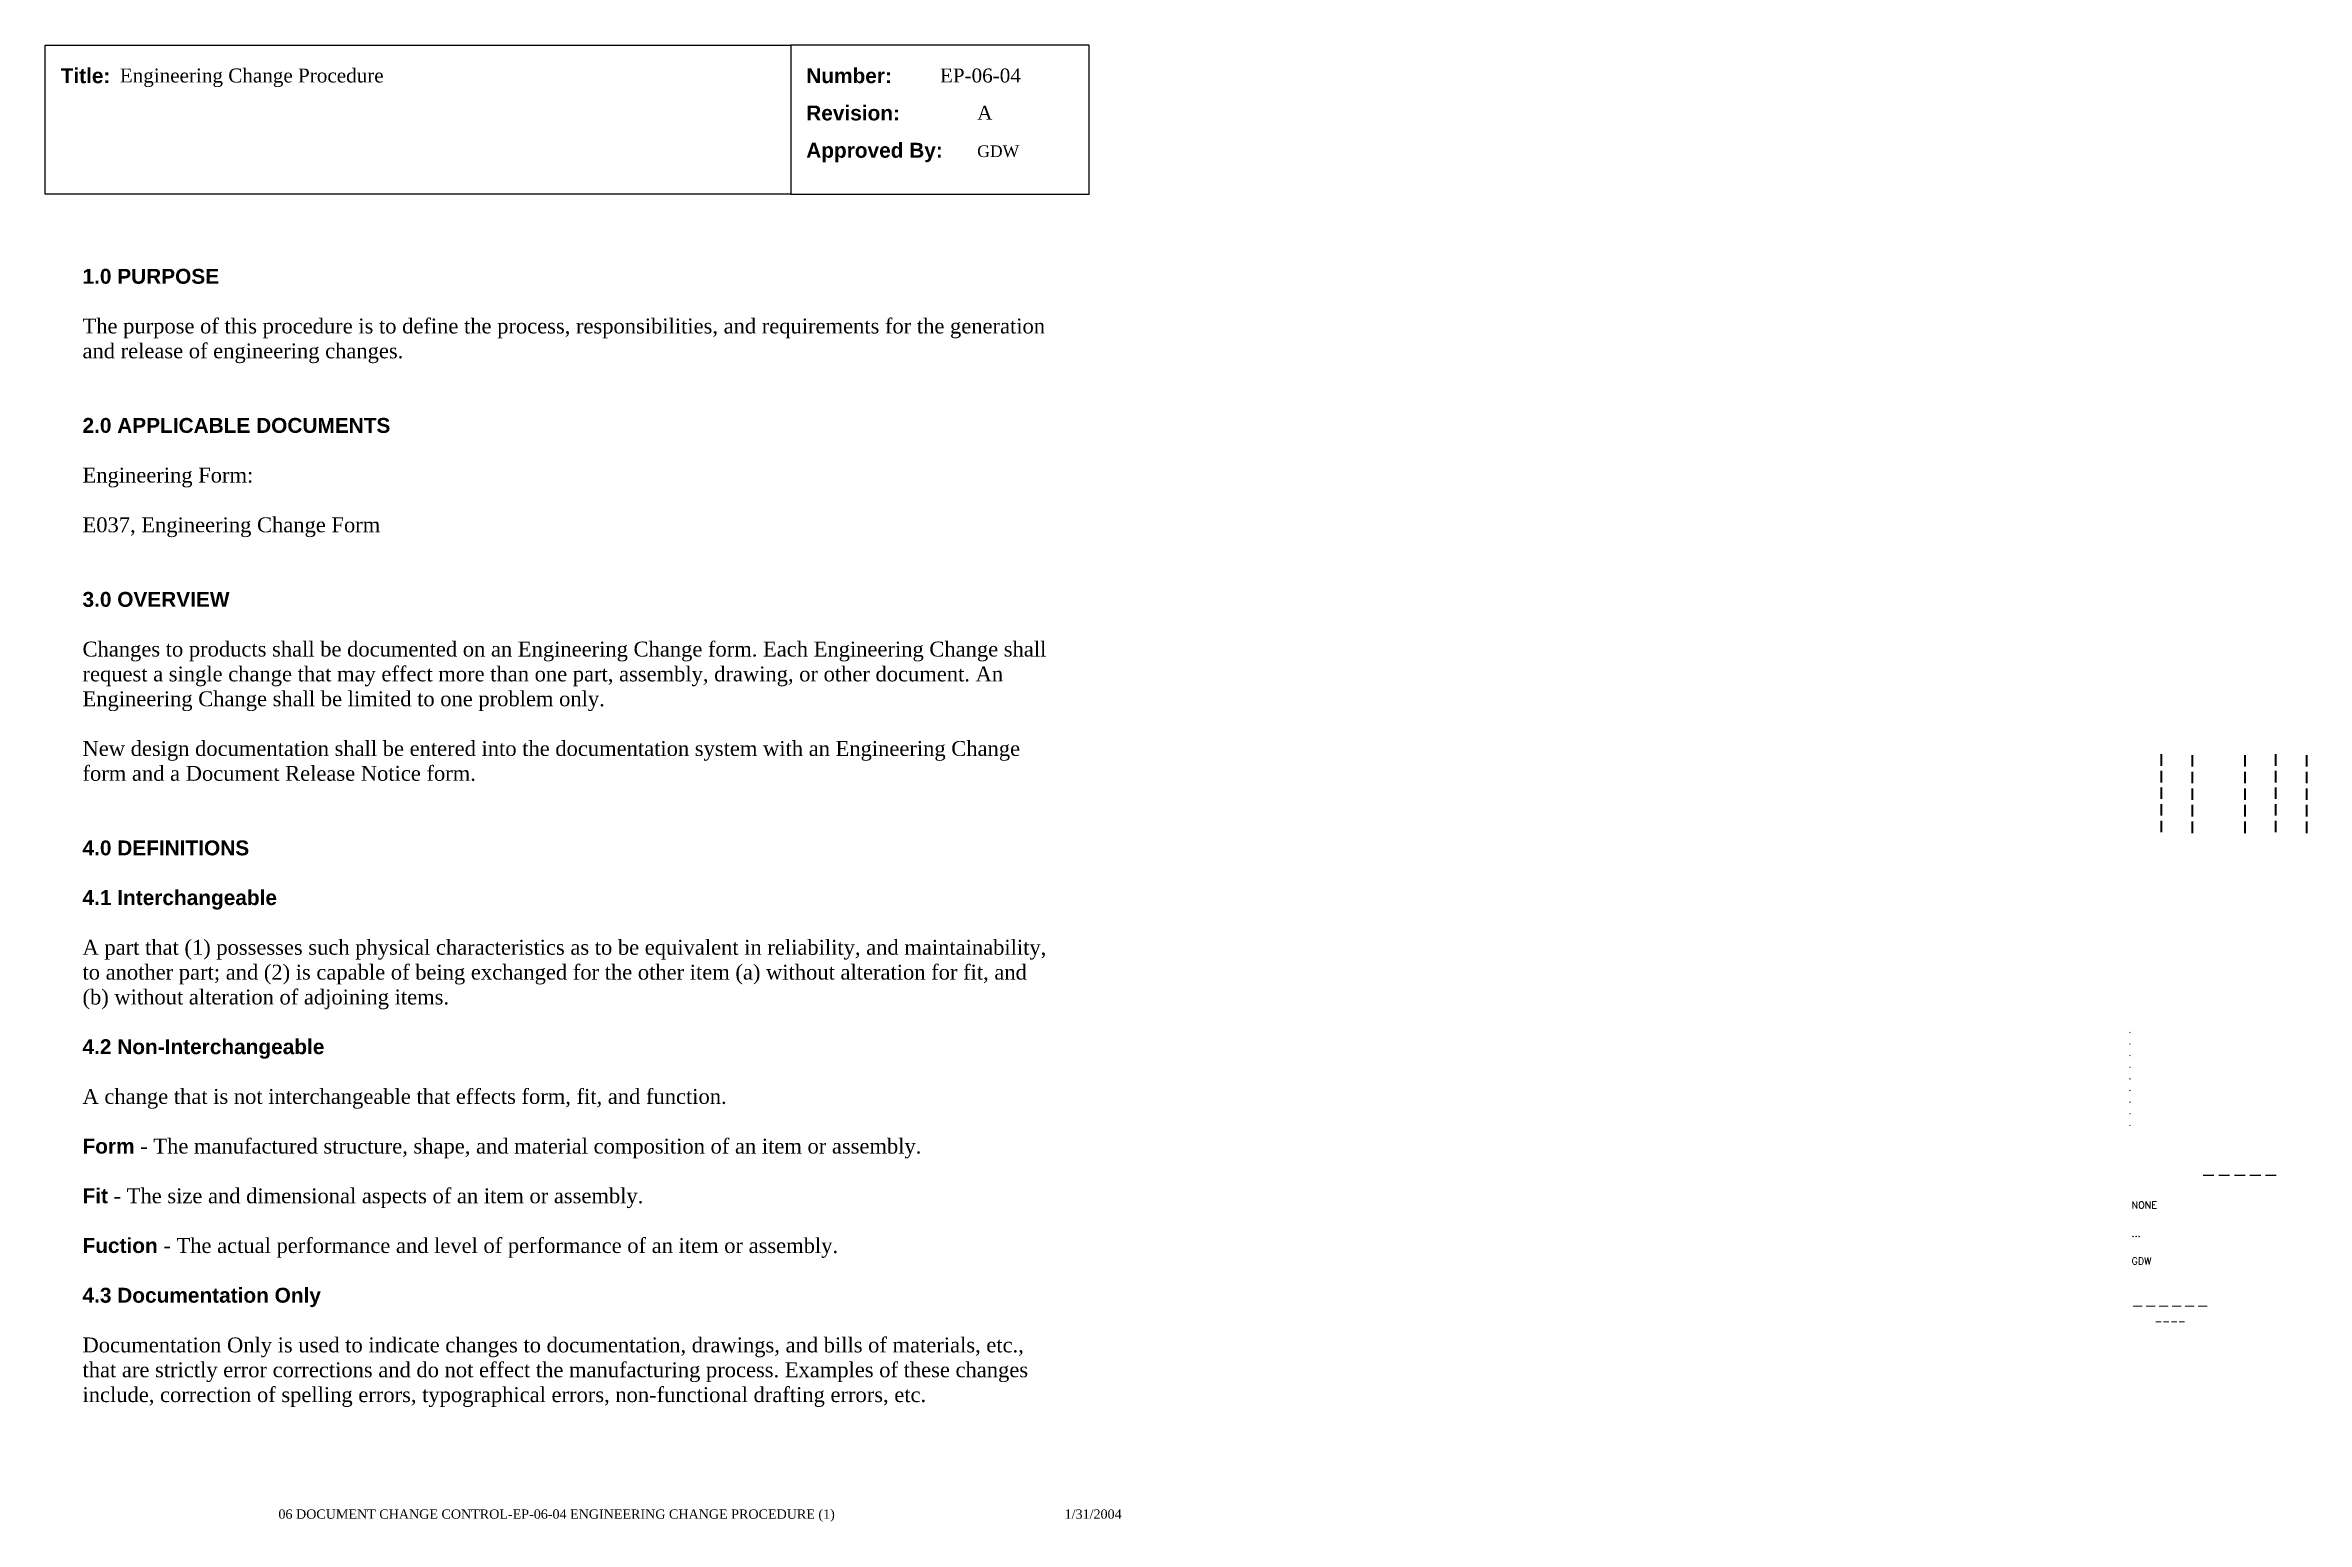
# Paper-space layout 'EP-06-04 Engineering Change Procedure (1)' of a CAD drawing. Header units: inches. Extents: x 1 to 31.3, y 0.2 to 20.
import ezdxf
from ezdxf.enums import TextEntityAlignment as Align

# ---------------------------------------------------------------- set-up
doc = ezdxf.new("R2010")
doc.units = ezdxf.units.IN
doc.header["$MEASUREMENT"] = 0
doc.layers.add('TitleBlock_Attributes', color=40, linetype='Continuous', plot=False)
doc.layers.add('TitleBlock_Atts_Print', color=1, linetype='Continuous')
doc.styles.get("Standard").update_dxf_attribs({"font": 'simplex.shx'})
doc.styles.add('style1', font='TIMES.TTF')
doc.styles.add('styleAtt', font='TIMES.TTF')
doc.styles.add('TBBIGTEXT', font='complex.shx')

# ---------------------------------------------------------------- blocks, each defined once
blk = doc.blocks.new('Test1')
at = {"layer": 'TitleBlock_Attributes', "style": 'TBBIGTEXT', "width": 0.8}
for tag, p, height in [('SideLine1', (29.492, 9.408), 0.25), ('SideLine2', (29.906, 9.396), 0.25), ('SideLine3', (30.612, 9.396), 0.25), ('SideLine4', (31.026, 9.408), 0.25), ('SideLine5', (31.44, 9.396), 0.25), ('File-Layout', (28.803, 3.641), 0.125)]:
    blk.add_attdef(tag, p, '', height=height, rotation=90, dxfattribs=at)
at = {"layer": 'TitleBlock_Attributes'}
for tag, p, height in [('REV1', (28.947, 6.754), 0.0625), ('REV2', (28.947, 6.598), 0.0625), ('REV3', (28.947, 6.442), 0.0625), ('REV4', (28.947, 6.286), 0.0625), ('REV5', (28.947, 6.13), 0.0625), ('REV6', (28.947, 5.974), 0.0625), ('REV7', (28.947, 5.818), 0.0625), ('REV8', (28.947, 5.662), 0.0625), ('REV9', (28.947, 5.506), 0.0625), ('SCALE', (28.983, 4.394), 0.0938), ('INCHARGE', (28.983, 4.016), 0.0938), ('DRW', (28.983, 3.641), 0.0938)]:
    blk.add_attdef(tag, p, '', height=height, dxfattribs=at)
at = {"layer": 'TitleBlock_Attributes', "style": 'TBBIGTEXT'}
for tag, height, p in [('PROJNUM', 0.188, (30.434, 4.761)), ('DWG_NUM', 0.156, (31.168, 4.127)), ('CUSTOMER', 0.156, (29.501, 3.017)), ('LOCATION', 0.0938, (29.501, 2.835)), ('DESC_1', 0.188, (29.501, 2.412)), ('DESC_2', 0.188, (29.501, 2.1)), ('DESC_3', 0.188, (29.501, 1.787))]:
    blk.add_attdef(tag, text='', height=height, dxfattribs=at).set_placement(p, align=Align.CENTER)
at = {"layer": 'TitleBlock_Attributes'}
blk.add_attdef('DRW_DATE', text='', height=0.0938, dxfattribs=at).set_placement((31.149, 3.648), align=Align.CENTER)

psp = doc.layouts.new('EP-06-04 Engineering Change Procedure (1)')

# ---------------------------------------------------------------- linework, layer by layer
for points in [[(1, 20), (11, 20), (11, 18), (1, 18)], [(11, 18), (15, 18), (15, 20), (11, 20)]]:
    psp.add_lwpolyline(points, close=True)

# ---------------------------------------------------------------- block references
ref = psp.add_blockref('Test1', (0, 0))
ref.add_attrib('CUSTOMER', '------', dxfattribs={"layer": 'TitleBlock_Attributes', "height": 0.1562, "style": 'TBBIGTEXT'}).set_placement((29.501, 3.017), align=Align.CENTER)
ref.add_attrib('LOCATION', '----', dxfattribs={"layer": 'TitleBlock_Attributes', "height": 0.0938, "style": 'TBBIGTEXT'}).set_placement((29.501, 2.835), align=Align.CENTER)
ref.add_attrib('DESC_1', 'Engineering Change Procedure', (2, 19.5), dxfattribs={"layer": 'TitleBlock_Atts_Print', "height": 0.1875, "style": 'styleAtt'})
ref.add_attrib('DESC_2', 'EP-06-04', (13, 19.5), dxfattribs={"layer": 'TitleBlock_Atts_Print', "height": 0.1875, "style": 'styleAtt'})
ref.add_attrib('DESC_3', 'A', (13.5, 19), dxfattribs={"layer": 'TitleBlock_Atts_Print', "height": 0.188, "style": 'styleAtt'})
ref.add_attrib('PROJNUM', '-----', dxfattribs={"layer": 'TitleBlock_Attributes', "height": 0.1875, "style": 'TBBIGTEXT'}).set_placement((30.434, 4.761), align=Align.CENTER)
ref.add_attrib('DWG_NUM', 'GDW', (13.5, 18.5), dxfattribs={"layer": 'TitleBlock_Atts_Print', "height": 0.1562, "style": 'styleAtt'})
ref.add_attrib('DRW_DATE', '1/31/2004', dxfattribs={"layer": 'TitleBlock_Atts_Print', "height": 0.125, "style": 'styleAtt'}).set_placement((15.055, 0.232), align=Align.CENTER)
ref.add_attrib('DRW', 'GDW', (28.983, 3.641), dxfattribs={"layer": 'TitleBlock_Attributes', "height": 0.0938})
ref.add_attrib('INCHARGE', '...', (28.983, 4.016), dxfattribs={"layer": 'TitleBlock_Attributes', "height": 0.0938})
ref.add_attrib('SCALE', 'NONE', (28.983, 4.394), dxfattribs={"layer": 'TitleBlock_Attributes', "height": 0.0938})
ref.add_attrib('REV1', '.', (28.947, 6.754), dxfattribs={"layer": 'TitleBlock_Attributes', "height": 0.0625})
ref.add_attrib('REV2', '.', (28.947, 6.598), dxfattribs={"layer": 'TitleBlock_Attributes', "height": 0.0625})
ref.add_attrib('REV3', '.', (28.947, 6.442), dxfattribs={"layer": 'TitleBlock_Attributes', "height": 0.0625})
ref.add_attrib('REV4', '.', (28.947, 6.286), dxfattribs={"layer": 'TitleBlock_Attributes', "height": 0.0625})
ref.add_attrib('REV5', '.', (28.947, 6.13), dxfattribs={"layer": 'TitleBlock_Attributes', "height": 0.0625})
ref.add_attrib('REV6', '.', (28.947, 5.974), dxfattribs={"layer": 'TitleBlock_Attributes', "height": 0.0625})
ref.add_attrib('REV7', '.', (28.947, 5.818), dxfattribs={"layer": 'TitleBlock_Attributes', "height": 0.0625})
ref.add_attrib('REV8', '.', (28.947, 5.662), dxfattribs={"layer": 'TitleBlock_Attributes', "height": 0.0625})
ref.add_attrib('REV9', '.', (28.947, 5.506), dxfattribs={"layer": 'TitleBlock_Attributes', "height": 0.0625})
ref.add_attrib('SideLine1', '-----', (29.492, 9.408), dxfattribs={"layer": 'TitleBlock_Attributes', "height": 0.25, "rotation": 90, "style": 'TBBIGTEXT', "width": 0.8})
ref.add_attrib('SideLine2', '-----', (29.906, 9.396), dxfattribs={"layer": 'TitleBlock_Attributes', "height": 0.25, "rotation": 90, "style": 'TBBIGTEXT', "width": 0.8})
ref.add_attrib('SideLine3', '-----', (30.612, 9.396), dxfattribs={"layer": 'TitleBlock_Attributes', "height": 0.25, "rotation": 90, "style": 'TBBIGTEXT', "width": 0.8})
ref.add_attrib('SideLine4', '-----', (31.026, 9.408), dxfattribs={"layer": 'TitleBlock_Attributes', "height": 0.25, "rotation": 90, "style": 'TBBIGTEXT', "width": 0.8})
ref.add_attrib('SideLine5', '-----', (31.44, 9.396), dxfattribs={"layer": 'TitleBlock_Attributes', "height": 0.25, "rotation": 90, "style": 'TBBIGTEXT', "width": 0.8})
ref.add_attrib('File-Layout', '06 DOCUMENT CHANGE CONTROL-EP-06-04 ENGINEERING CHANGE PROCEDURE (1)', dxfattribs={"layer": 'TitleBlock_Atts_Print', "height": 0.125, "style": 'styleAtt'}).set_placement((7.859, 0.232), align=Align.CENTER)

# ---------------------------------------------------------------- texts
at = {"color": 5, "char_height": 0.2, "width": 2, "attachment_point": 1, "line_spacing_factor": 1.5, "style": 'style1'}
for s, insert in [('{\\fArial|b1|i0|c0|p34;Title:}', (1.207, 19.691)), ('{\\fArial|b1|i0|c0|p34;Number:\\PRevision:\\PApproved By:}', (11.207, 19.691))]:
    psp.add_mtext(s, dxfattribs=dict(at, insert=insert))
at = {"color": 5, "insert": (1.5, 17), "char_height": 0.2, "width": 13, "attachment_point": 1, "style": 'style1'}
psp.add_mtext('{\\fArial|b1|i0|c0|p34;1.0 PURPOSE\\P\\P}The purpose of this procedure is to define the process, responsibilities, and requirements for the generation and release of engineering changes.\\P\\P\\P{\\fArial|b1|i0|c0|p34;2.0 APPLICABLE DOCUMENTS\\P\\P}Engineering Form:\\P\\PE037, Engineering Change Form\\P\\P\\P{\\fArial|b1|i0|c0|p34;3.0 OVERVIEW\\P\\P}Changes to products shall be documented on an Engineering Change form. Each Engineering Change shall request a single change that may effect more than one part, assembly, drawing, or other document. An Engineering Change shall be limited to one problem only.\\P\\PNew design documentation shall be entered into the documentation system with an Engineering Change form and a Document Release Notice form.\\P\\P\\P{\\fArial|b1|i0|c0|p34;4.0 DEFINITIONS\\P\\P4.1 Interchangeable\\P\\P}A part that (1) possesses such physical characteristics as to be equivalent in reliability, and maintainability, to another part; and (2) is capable of being exchanged for the other item (a) without alteration for fit, and (b) without alteration of adjoining items.\\P\\P{\\fArial|b1|i0|c0|p34;4.2 Non-Interchangeable\\P\\P}A change that is not interchangeable that effects form, fit, and function.\\P\\P{\\fArial|b1|i0|c0|p34;Form} - The manufactured structure, shape, and material composition of an item or assembly.\\P\\P{\\fArial|b1|i0|c0|p34;Fit} - The size and dimensional aspects of an item or assembly.\\P\\P{\\fArial|b1|i0|c0|p34;Fuction} - The actual performance and level of performance of an item or assembly.\\P\\P{\\fArial|b1|i0|c0|p34;4.3 Documentation Only\\P\\P}Documentation Only is used to indicate changes to documentation, drawings, and bills of materials, etc., that are strictly error corrections and do not effect the manufacturing process. Examples of these changes include, correction of spelling errors, typographical errors, non-functional drafting errors, etc.', dxfattribs=at)

doc.saveas('drawing.dxf')
